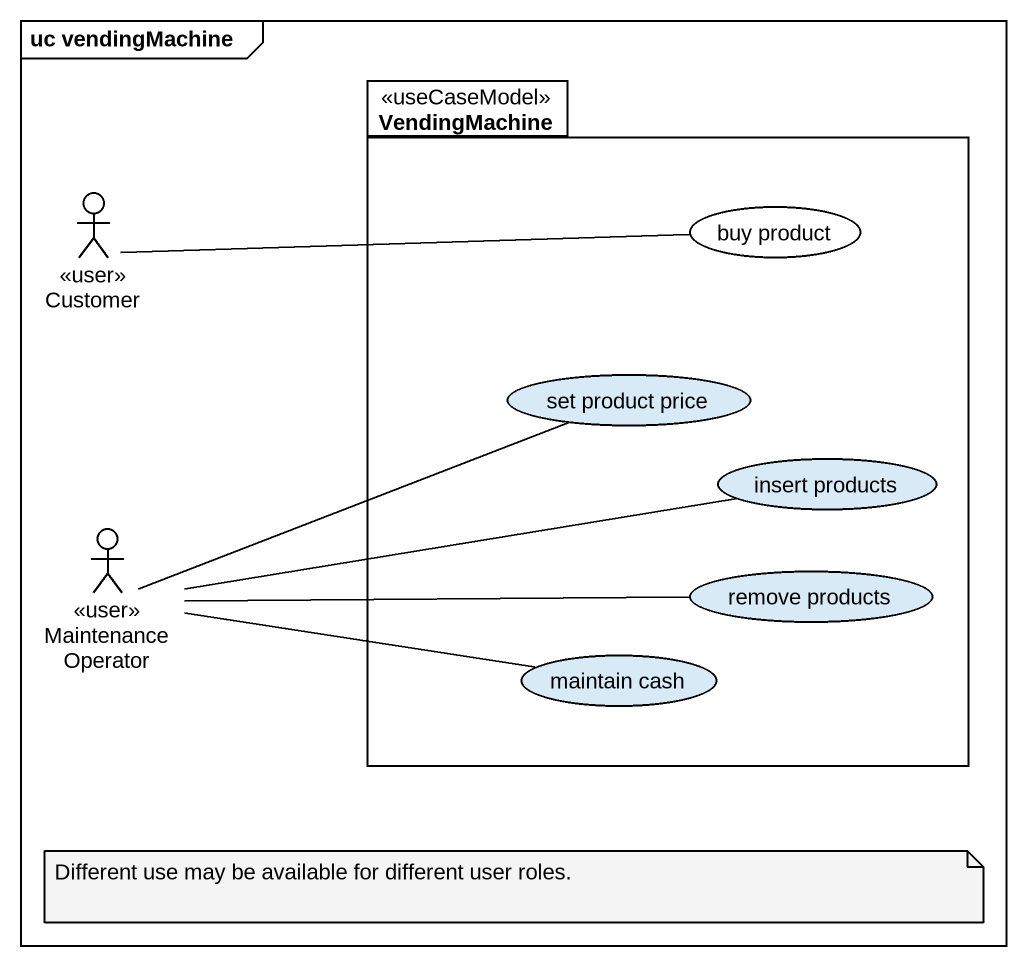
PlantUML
@startuml
mainframe uc vendingMachine
package VendingMachine <<useCaseModel>> {
  usecase "buy product" as buy_product #FFFFFF
  usecase "set product price" as set_product_price
  usecase "insert products" as insert_products
  usecase "remove products" as remove_products
  usecase "maintain cash" as maintain_cash
}
actor Customer <<user>>
actor "Maintenance Operator" as Maintenance_Operator <<user>>
Customer -right- buy_product
Maintenance_Operator -right- set_product_price
Maintenance_Operator -right- insert_products
Maintenance_Operator -right- remove_products
Maintenance_Operator -right- maintain_cash
note as N1
  Different use may be available for different user roles.
end note
@enduml
